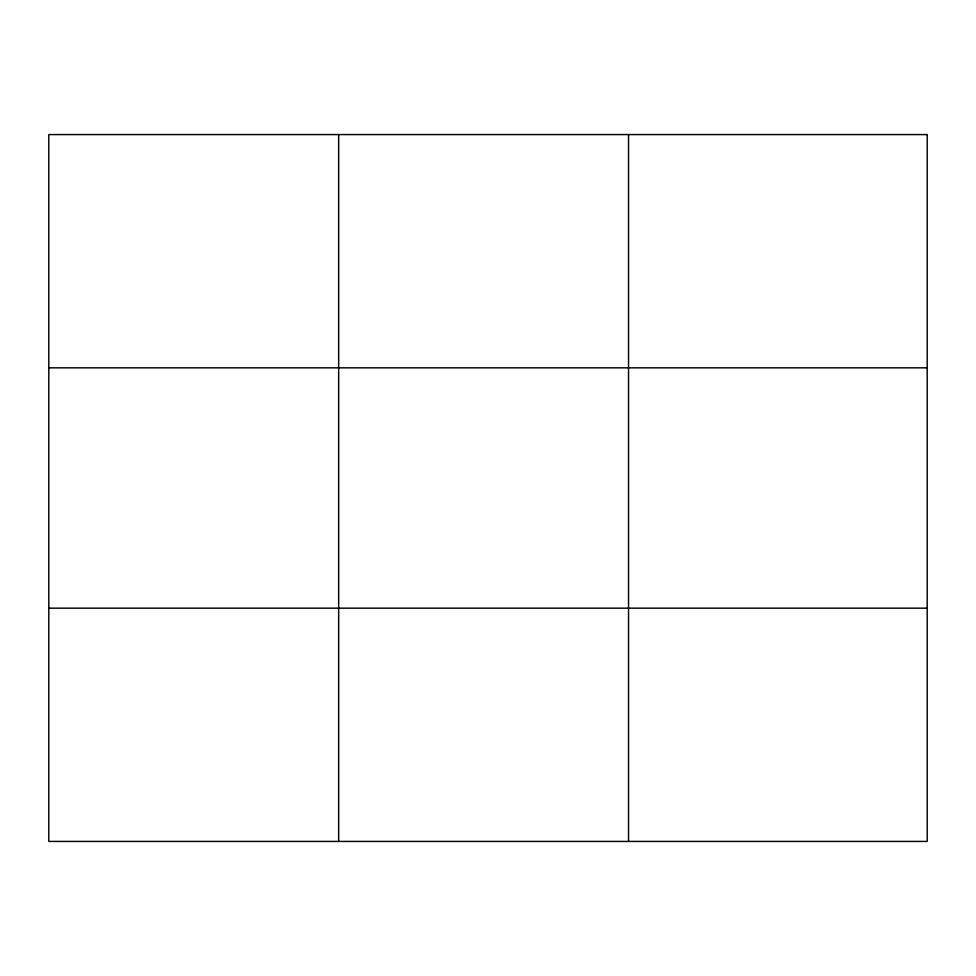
<?xml version="1.0" encoding="UTF-8"?>
<svg xmlns="http://www.w3.org/2000/svg" width="976" height="976" viewBox="0 0 976 976"><rect width="100%" height="100%" fill="white"/><g stroke="black" fill="none" stroke-linecap="round" stroke-linejoin="round"><path stroke-width="1.46" d="M338.672 841.422L338.672 134.578M628.544 841.422L628.544 134.578M48.8 367.83L927.2 367.83M48.8 608.17L927.2 608.17M927.2 134.578L927.2 841.422L48.8 841.422L48.8 134.578L927.2 134.578"/></g></svg>
